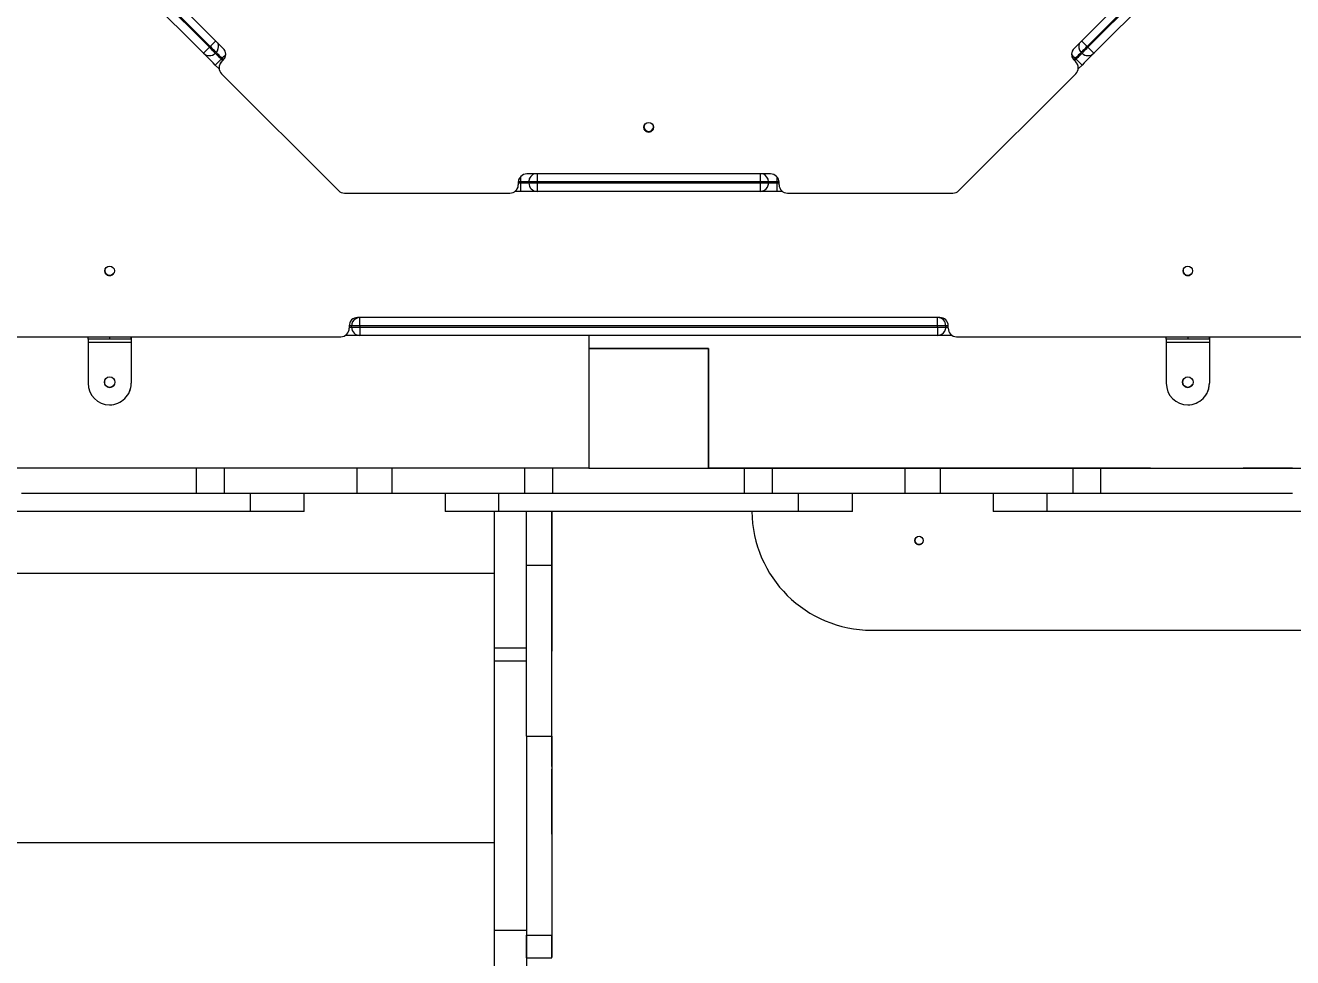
# Model space of a CAD drawing. Header units: millimetres. Extents: x -12977 to 11786, y -11805 to 10558.
# Drawn here: x -1227 to -169, y 106 to 885 of the extents above; entities that cross this region are included whole.
import ezdxf

# ---------------------------------------------------------------- set-up
doc = ezdxf.new("R2010")
doc.units = ezdxf.units.MM
for name, color, linetype in [('DIKOM_ОБЪЕКТ', 7, 'Continuous'), ('DIKOM_РАЗМЕР_ЗОНА', 7, 'Continuous'), ('DIKOM_РАЗМЕР_ОБЪЕКТА', 7, 'Continuous')]:
    doc.layers.add(name, color=color, linetype=linetype)
doc.styles.add('style1', font='arial.ttf', dxfattribs={"width": 0.8})
doc.dimstyles.new('1-50', dxfattribs={"dimtxt": 300, "dimasz": 200, "dimexe": 100, "dimexo": 0, "dimgap": 100, "dimtad": 1, "dimtxsty": 'style1', "dimcen": 200, "dimclrd": 7, "dimclre": 7, "dimclrt": 7, "dimadec": 1, "dimazin": 2, "dimtfac": 1, "dimtmove": 0, "dimatfit": 2, "dimfxl": 0, "dimlwd": 25, "dimlwe": 18, "dimarcsym": 0})

# ---------------------------------------------------------------- blocks, each defined once
blk = doc.blocks.new('*D9')
at = {"layer": 'Defpoints', "color": 0, "transparency": 16777216}
for p in [(-11007.4, 666.1), (8788, 666.1), (8788, -10518.7)]:
    blk.add_point(p, dxfattribs=at)
at = {"layer": 'DIKOM_РАЗМЕР_ОБЪЕКТА', "color": 7, "lineweight": 18, "transparency": 16777216}
for p, q in [((-11007.4, 666.1), (-11007.4, -10618.7)), ((8788, 666.1), (8788, -10618.7))]:
    blk.add_line(p, q, dxfattribs=at)
at = {"layer": 'DIKOM_РАЗМЕР_ОБЪЕКТА', "color": 7, "lineweight": 25, "transparency": 16777216}
blk.add_line((-10807.4, -10518.7), (8588, -10518.7), dxfattribs=at)
at = {"layer": 'DIKOM_РАЗМЕР_ОБЪЕКТА', "color": 7, "transparency": 16777216}
for points in [[(-10807.4, -10485.3), (-10807.4, -10552), (-11007.4, -10518.7)], [(8588, -10485.3), (8588, -10552), (8788, -10518.7)]]:
    blk.add_solid(points, dxfattribs=at)
at = {"layer": 'DIKOM_РАЗМЕР_ОБЪЕКТА', "color": 7, "transparency": 16777216, "insert": (-1823.6, -10265.5), "char_height": 300, "attachment_point": 5, "style": 'style1'}
blk.add_mtext('19750', dxfattribs=at)
blk = doc.blocks.new('*D12')
at = {"layer": 'Defpoints', "color": 0, "transparency": 16777216}
for p in [(-12976.7, 124.1), (10764.9, 125.7), (10764.9, -11704.7)]:
    blk.add_point(p, dxfattribs=at)
at = {"layer": 'DIKOM_РАЗМЕР_ЗОНА', "color": 7, "lineweight": 18, "transparency": 16777216}
for p, q in [((-12976.7, 124.1), (-12976.7, -11804.7)), ((10764.9, 125.7), (10764.9, -11804.7))]:
    blk.add_line(p, q, dxfattribs=at)
at = {"layer": 'DIKOM_РАЗМЕР_ЗОНА', "color": 7, "lineweight": 25, "transparency": 16777216}
blk.add_line((-12776.7, -11704.7), (10564.9, -11704.7), dxfattribs=at)
at = {"layer": 'DIKOM_РАЗМЕР_ЗОНА', "color": 7, "transparency": 16777216}
for points in [[(-12776.7, -11671.3), (-12776.7, -11738), (-12976.7, -11704.7)], [(10564.9, -11671.3), (10564.9, -11738), (10764.9, -11704.7)]]:
    blk.add_solid(points, dxfattribs=at)
at = {"layer": 'DIKOM_РАЗМЕР_ЗОНА', "color": 7, "transparency": 16777216, "insert": (-1904.6, -11451.4), "char_height": 300, "attachment_point": 5, "style": 'style1'}
blk.add_mtext('23750', dxfattribs=at)

msp = doc.modelspace()

# ---------------------------------------------------------------- linework, layer by layer
at = {"layer": 'DIKOM_ОБЪЕКТ', "color": 7, "linetype": 'Continuous', "lineweight": 15}
for p, q in [((-1061.392, 865.346), (-1205.376, 1009.33)), ((-207.207, 1009.33), (-351.191, 865.346)), ((-1204.486, 997.758), (-1072.964, 866.236)), ((-1072.257, 866.943), (-1203.779, 998.465)), ((-208.804, 998.465), (-340.326, 866.943)), ((-339.619, 866.236), (-208.097, 997.758)), ((-1077.914, 861.287), (-1209.436, 992.809)), ((-203.147, 992.809), (-334.669, 861.287)), ((-1072.964, 866.236), (-1072.257, 866.943)), ((-1067.307, 861.994), (-1068.014, 861.287)), ((-1066.123, 863.569), (-1066.123, 863.569)), ((-1062.357, 857.045), (-1063.064, 856.338)), ((-1061.085, 855.774), (-1062.357, 857.045)), ((-350.225, 857.045), (-351.496, 855.774)), ((-349.517, 856.338), (-350.225, 857.045)), ((-344.568, 861.287), (-345.275, 861.994)), ((-340.326, 866.943), (-339.619, 866.236)), ((-1064.797, 848.173), (-1068.013, 851.389)), ((-1063.988, 852.458), (-1063.989, 852.456)), ((-1063.064, 856.338), (-1061.782, 855.056)), ((-1062.806, 854.032), (-1061.392, 855.446)), ((-1062.805, 854.033), (-1062.806, 854.032)), ((-1062.805, 854.033), (-1061.391, 855.448)), ((-1061.392, 855.446), (-1061.391, 855.448)), ((-351.19, 855.448), (-351.191, 855.446)), ((-351.191, 855.446), (-349.777, 854.032)), ((-351.19, 855.448), (-349.776, 854.034)), ((-350.799, 855.056), (-349.517, 856.338)), ((-349.777, 854.032), (-349.776, 854.034)), ((-344.567, 851.389), (-347.786, 848.171)), ((-1062.806, 844.132), (-965.154, 746.481)), ((-447.429, 746.481), (-349.777, 844.132)), ((-348.594, 845.708), (-348.593, 845.709)), ((-815.103, 753.432), (-815.104, 753.43)), ((-815.104, 753.43), (-815.104, 751.43)), ((-815.104, 751.43), (-815.103, 751.432)), ((-815.103, 753.432), (-815.103, 751.432)), ((-815.103, 752.878), (-813.291, 752.879)), ((-813.291, 753.878), (-815.089, 753.879)), ((-813.291, 752.879), (-813.291, 753.878)), ((-604.479, 760.43), (-808.104, 760.43)), ((-806.291, 752.878), (-806.291, 753.878)), ((-805.827, 756.366), (-805.424, 757.252)), ((-805.424, 757.252), (-805.424, 757.252)), ((-613.292, 753.877), (-799.292, 753.877)), ((-799.292, 753.877), (-799.292, 752.877)), ((-799.292, 752.877), (-613.291, 752.877)), ((-613.291, 752.877), (-613.292, 753.877)), ((-606.291, 753.878), (-606.291, 752.878)), ((-606.291, 753.878), (-606.291, 753.878)), ((-606.291, 752.878), (-606.291, 753.878)), ((-606.291, 752.878), (-606.291, 752.878)), ((-599.291, 753.878), (-599.291, 752.879)), ((-597.493, 753.878), (-599.291, 753.878)), ((-599.291, 752.879), (-597.479, 752.879)), ((-597.479, 751.43), (-597.479, 753.43)), ((-960.204, 744.43), (-822.104, 744.43)), ((-813.29, 745.879), (-817.839, 745.879)), ((-815.971, 748.056), (-815.97, 748.058)), ((-613.291, 745.878), (-799.291, 745.878)), ((-607.158, 749.503), (-607.158, 749.503)), ((-594.744, 745.879), (-599.29, 745.879)), ((-590.479, 744.43), (-452.379, 744.43)), ((-953.64, 636.316), (-953.386, 636.874)), ((-953.386, 636.874), (-953.386, 636.874)), ((-463.254, 640.499), (-949.254, 640.499)), ((-1436.254, 624.499), (-963.254, 624.499)), ((-1174.225, 622.551), (-1174.225, 624.499)), ((-1156.226, 624.499), (-1156.226, 622.549)), ((-1138.225, 624.499), (-1138.225, 622.551)), ((-1138.223, 622.555), (-1138.223, 624.499)), ((-957.121, 628.125), (-957.12, 628.127)), ((-956.253, 633.501), (-956.254, 633.499)), ((-956.254, 633.499), (-956.254, 631.499)), ((-956.254, 631.499), (-956.253, 631.501)), ((-954.253, 632.5), (-954.253, 633.5)), ((-465.254, 633.499), (-947.254, 633.499)), ((-947.254, 633.499), (-947.254, 632.499)), ((-947.254, 632.499), (-465.254, 632.499)), ((-465.253, 625.5), (-947.253, 625.5)), ((-756.223, 625.5), (-756.222, 614.555)), ((-465.254, 632.499), (-465.254, 633.499)), ((-459.12, 629.126), (-459.12, 629.126)), ((-458.253, 633.5), (-458.253, 632.5)), ((-458.253, 633.5), (-458.253, 633.5)), ((-458.253, 632.5), (-458.253, 633.5)), ((-458.253, 632.5), (-458.253, 632.5)), ((-456.253, 631.499), (-456.254, 633.499)), ((-449.254, 624.499), (23.746, 624.499)), ((-274.225, 622.551), (-274.225, 624.499)), ((-256.226, 624.499), (-256.226, 622.549)), ((-238.225, 624.499), (-238.225, 622.551)), ((-238.223, 622.555), (-238.223, 624.499)), ((-1138.223, 619.555), (-1174.223, 619.555)), ((-1174.223, 619.555), (-1174.223, 585.555)), ((-1138.225, 622.551), (-1138.223, 622.555)), ((-1138.223, 619.556), (-1138.223, 619.555)), ((-1138.223, 619.556), (-1138.223, 585.556)), ((-1138.223, 619.555), (-1138.223, 585.555)), ((-756.229, 614.545), (-756.222, 614.555)), ((-656.229, 614.545), (-756.229, 614.545)), ((-756.229, 614.545), (-756.229, 514.545)), ((-756.222, 614.555), (-656.223, 614.556)), ((-656.229, 614.545), (-656.223, 614.556)), ((-656.229, 514.545), (-656.229, 614.545)), ((-656.223, 614.556), (-656.223, 514.556)), ((-238.223, 619.555), (-274.223, 619.555)), ((-274.223, 619.555), (-274.223, 585.555)), ((-238.225, 622.551), (-238.223, 622.555)), ((-238.223, 619.556), (-238.223, 619.555)), ((-238.223, 619.556), (-238.223, 585.556)), ((-238.223, 619.555), (-238.223, 585.555)), ((-1138.223, 585.555), (-1138.223, 585.556)), ((-238.223, 585.555), (-238.223, 585.556)), ((-1140.452, 576.879), (-1140.452, 576.879)), ((-240.452, 576.879), (-240.452, 576.879)), ((-756.229, 514.556), (-1456.223, 514.556)), ((-1083.73, 514.541), (-1083.727, 514.548)), ((-1083.73, 493.541), (-1083.73, 514.541)), ((-1060.44, 493.539), (-1060.44, 514.539)), ((-949.645, 493.546), (-949.645, 514.546)), ((-920.311, 493.546), (-920.311, 514.546)), ((-809.523, 493.539), (-809.523, 514.539)), ((-786.227, 514.548), (-786.23, 514.542)), ((-786.23, 493.542), (-786.23, 514.542)), ((-786.227, 493.548), (-786.227, 514.548)), ((-756.229, 514.545), (-656.229, 514.545)), ((-656.229, 514.545), (-656.223, 514.556)), ((-656.223, 514.556), (43.771, 514.555)), ((-626.23, 514.542), (-626.227, 514.548)), ((-626.23, 493.542), (-626.23, 514.542)), ((-602.94, 493.539), (-602.94, 514.539)), ((-492.145, 493.546), (-492.145, 514.546)), ((-462.811, 493.546), (-462.811, 514.546)), ((-352.023, 493.539), (-352.023, 514.539)), ((-328.727, 514.548), (-328.73, 514.541)), ((-328.73, 493.542), (-328.73, 514.541)), ((-328.727, 493.548), (-328.727, 514.548)), ((-1063.73, 493.539), (-1063.73, 493.442)), ((-1056.494, 493.442), (-1056.495, 493.539)), ((-1038.72, 478.56), (-1038.72, 493.442)), ((-993.717, 478.565), (-993.717, 493.445)), ((-964.311, 493.447), (-964.311, 493.544)), ((-905.643, 493.447), (-905.643, 493.544)), ((-876.217, 493.445), (-876.217, 478.565)), ((-831.22, 478.56), (-831.22, 493.442)), ((-813.466, 493.442), (-813.466, 493.54)), ((-806.23, 493.442), (-806.23, 493.539)), ((-806.227, 493.447), (-806.23, 493.442)), ((-806.227, 493.447), (-806.227, 493.539)), ((-806.227, 493.447), (-806.227, 493.539)), ((-786.227, 493.548), (-786.23, 493.542)), ((-606.23, 493.539), (-606.23, 493.442)), ((-598.995, 493.442), (-598.994, 493.539)), ((-581.22, 478.561), (-581.22, 493.442)), ((-536.218, 478.565), (-536.217, 493.445)), ((-506.811, 493.447), (-506.812, 493.545)), ((-448.143, 493.447), (-448.143, 493.544)), ((-418.717, 493.445), (-418.717, 478.565)), ((-373.72, 478.561), (-373.72, 493.442)), ((-355.966, 493.442), (-355.966, 493.539)), ((-348.73, 493.442), (-348.73, 493.539)), ((-348.727, 493.447), (-348.73, 493.442)), ((-348.727, 493.447), (-348.727, 493.539)), ((-348.727, 493.447), (-348.727, 493.539)), ((-328.727, 493.548), (-328.73, 493.542)), ((-1038.72, 478.56), (-1288.72, 478.561)), ((-581.22, 478.561), (-831.22, 478.56)), ((-808.164, 433.515), (-808.164, 478.561)), ((-787.164, 433.515), (-787.164, 478.561)), ((-787.126, 478.56), (-787.126, 361.954)), ((-123.72, 478.56), (-373.72, 478.561)), ((-835.138, 426.678), (-1381.127, 426.677)), ((-808.164, 433.515), (-787.164, 433.515)), ((-787.134, 416.165), (-787.129, 416.165)), ((-787.134, 416.16), (-787.134, 363.395)), ((-787.129, 361.936), (-787.129, 416.165)), ((-520.104, 379.342), (-100.104, 379.342)), ((-835.139, 364.7), (-808.163, 364.701)), ((-835.139, 364.7), (-835.139, 353.868)), ((-787.134, 361.936), (-787.129, 361.936)), ((-835.139, 353.868), (-808.162, 353.867)), ((-808.157, 290.773), (-787.157, 290.773)), ((-787.133, 273.306), (-787.133, 263.152)), ((-787.133, 265.43), (-787.128, 265.43)), ((-787.132, 225.201), (-787.128, 225.201)), ((-835.137, 201.708), (-1381.122, 201.709)), ((-835.134, 128.898), (-808.134, 128.899)), ((-835.134, 128.898), (-835.069, -1149.536)), ((-808.134, 128.899), (-808.069, -1149.536)), ((-808.132, 124.665), (-787.132, 124.664)), ((-808.129, 105.808), (-787.129, 105.808))]:
    msp.add_line(p, q, dxfattribs=at)
at = {"layer": 'DIKOM_ОБЪЕКТ', "color": 7, "linetype": 'Continuous', "lineweight": 15, "flags": 128}
for points in [[(-1067.623, 871.577), (-1067.684, 871.516), (-1068.141, 871.059), (-1068.757, 870.443), (-1069.507, 869.693), (-1070.363, 868.837), (-1071.291, 867.909), (-1072.257, 866.943)], [(-344.96, 871.577), (-344.899, 871.516), (-344.441, 871.059), (-343.826, 870.443), (-343.076, 869.693), (-342.22, 868.837), (-341.292, 867.909), (-340.326, 866.943)], [(-1072.964, 866.236), (-1073.93, 865.27), (-1074.858, 864.342), (-1075.714, 863.486), (-1076.464, 862.736), (-1077.079, 862.121), (-1077.537, 861.663), (-1077.819, 861.382), (-1077.914, 861.287)], [(-1068.013, 851.389), (-1069.732, 853.108), (-1071.399, 854.775), (-1072.963, 856.339), (-1074.376, 857.752), (-1075.597, 858.972), (-1076.587, 859.961), (-1077.316, 860.69), (-1077.748, 861.122)], [(-1072.964, 866.236), (-1071.999, 865.27), (-1071.07, 864.342), (-1070.214, 863.486), (-1069.464, 862.736), (-1068.848, 862.121), (-1068.391, 861.663), (-1068.109, 861.382), (-1068.014, 861.287)], [(-1067.307, 861.994), (-1067.402, 862.089), (-1067.684, 862.37), (-1068.141, 862.828), (-1068.757, 863.443), (-1069.507, 864.193), (-1070.363, 865.049), (-1071.291, 865.977), (-1072.257, 866.943)], [(-1068.014, 861.287), (-1067.919, 861.192), (-1067.637, 860.91), (-1067.18, 860.453), (-1066.564, 859.838), (-1065.814, 859.088), (-1064.958, 858.232), (-1064.03, 857.304), (-1063.064, 856.338)], [(-1066.123, 863.569), (-1066.436, 863.055), (-1067.307, 861.994)], [(-1062.357, 857.045), (-1063.322, 858.011), (-1064.251, 858.939), (-1065.107, 859.795), (-1065.857, 860.545), (-1066.472, 861.16), (-1066.93, 861.618), (-1067.212, 861.899), (-1067.307, 861.994)], [(-1059.35, 860.052), (-1059.607, 859.795), (-1060.463, 858.939), (-1061.391, 858.011), (-1062.357, 857.045)], [(-1061.391, 855.448), (-1060.52, 856.508), (-1060.208, 857.023)], [(-353.232, 860.053), (-352.975, 859.795), (-352.119, 858.939), (-351.19, 858.011), (-350.225, 857.045)], [(-345.275, 861.994), (-345.37, 861.899), (-345.652, 861.618), (-346.109, 861.16), (-346.725, 860.545), (-347.475, 859.795), (-348.331, 858.939), (-349.259, 858.011), (-350.225, 857.045)], [(-349.517, 856.338), (-348.552, 857.304), (-347.623, 858.232), (-346.768, 859.088), (-346.018, 859.838), (-345.402, 860.453), (-344.945, 860.911), (-344.663, 861.192), (-344.568, 861.287)], [(-340.326, 866.943), (-341.292, 865.977), (-342.22, 865.049), (-343.076, 864.193), (-343.826, 863.443), (-344.441, 862.828), (-344.899, 862.37), (-345.18, 862.089), (-345.275, 861.994)], [(-344.568, 861.287), (-344.473, 861.382), (-344.192, 861.663), (-343.734, 862.121), (-343.119, 862.736), (-342.369, 863.486), (-341.513, 864.342), (-340.584, 865.27), (-339.619, 866.236)], [(-334.669, 861.287), (-334.819, 861.137), (-335.266, 860.691), (-335.994, 859.961), (-336.984, 858.972), (-338.204, 857.752), (-339.618, 856.339), (-341.181, 854.775), (-342.848, 853.108), (-344.567, 851.389)], [(-339.619, 866.236), (-338.653, 865.27), (-337.725, 864.342), (-336.869, 863.486), (-336.119, 862.736), (-335.503, 862.121), (-335.046, 861.663), (-334.764, 861.382), (-334.669, 861.287)], [(-1063.064, 856.338), (-1064.03, 855.372), (-1064.958, 854.444), (-1065.813, 853.588), (-1066.564, 852.838), (-1067.179, 852.223), (-1067.637, 851.766), (-1067.918, 851.484), (-1068.013, 851.389)], [(-1063.988, 852.458), (-1063.676, 852.973), (-1062.805, 854.033)], [(-349.517, 856.338), (-348.552, 855.372), (-347.623, 854.444), (-346.767, 853.588), (-346.018, 852.838), (-345.402, 852.223), (-344.944, 851.766), (-344.663, 851.484), (-344.567, 851.389)], [(-813.291, 758.131), (-813.29, 757.768), (-813.29, 756.557), (-813.291, 755.244), (-813.291, 753.878)], [(-806.291, 753.878), (-806.425, 753.878), (-806.824, 753.878), (-807.471, 753.878), (-808.341, 753.878), (-809.402, 753.878), (-810.612, 753.878), (-811.925, 753.879), (-813.291, 753.878)], [(-813.291, 752.879), (-811.925, 752.879), (-810.612, 752.879), (-809.402, 752.879), (-808.341, 752.878), (-807.471, 752.878), (-806.824, 752.878), (-806.426, 752.878), (-806.291, 752.878)], [(-813.291, 752.879), (-813.291, 751.513), (-813.291, 750.2), (-813.291, 748.99), (-813.291, 747.929), (-813.291, 747.059), (-813.291, 746.412), (-813.29, 746.014), (-813.29, 745.879)], [(-799.292, 753.877), (-800.657, 753.877), (-801.97, 753.877), (-803.181, 753.877), (-804.241, 753.877), (-805.111, 753.877), (-805.758, 753.877), (-806.157, 753.878), (-806.291, 753.878)], [(-806.291, 752.878), (-806.157, 752.878), (-805.759, 752.877), (-805.112, 752.877), (-804.241, 752.877), (-803.18, 752.877), (-801.97, 752.877), (-800.657, 752.877), (-799.292, 752.877)], [(-799.291, 760.43), (-799.291, 760.345), (-799.292, 759.698), (-799.291, 758.827), (-799.292, 757.766), (-799.292, 756.556), (-799.292, 755.243), (-799.292, 753.877)], [(-799.292, 752.877), (-799.292, 751.511), (-799.291, 750.198), (-799.291, 748.988), (-799.291, 747.927), (-799.291, 747.057), (-799.291, 746.41), (-799.291, 746.012), (-799.291, 745.878)], [(-613.291, 760.43), (-613.291, 760.344), (-613.291, 759.698), (-613.291, 758.827), (-613.292, 757.766), (-613.292, 756.556), (-613.292, 755.243), (-613.292, 753.877)], [(-606.291, 753.878), (-606.426, 753.878), (-606.824, 753.877), (-607.471, 753.877), (-608.342, 753.877), (-609.403, 753.877), (-610.613, 753.877), (-611.926, 753.877), (-613.292, 753.877)], [(-613.291, 752.877), (-611.926, 752.877), (-610.613, 752.877), (-609.402, 752.877), (-608.342, 752.877), (-607.471, 752.877), (-606.824, 752.877), (-606.426, 752.878), (-606.291, 752.878)], [(-613.291, 752.877), (-613.291, 751.511), (-613.291, 750.198), (-613.291, 748.988), (-613.291, 747.927), (-613.291, 747.057), (-613.291, 746.41), (-613.291, 746.012), (-613.291, 745.878)], [(-599.291, 753.878), (-600.656, 753.879), (-601.97, 753.879), (-603.18, 753.879), (-604.241, 753.878), (-605.111, 753.878), (-605.758, 753.878), (-606.156, 753.878), (-606.291, 753.878)], [(-606.291, 752.878), (-606.157, 752.878), (-605.758, 752.878), (-605.111, 752.878), (-604.24, 752.878), (-603.18, 752.878), (-601.97, 752.878), (-600.656, 752.879), (-599.291, 752.879)], [(-599.29, 758.129), (-599.29, 757.768), (-599.29, 756.557), (-599.291, 755.244), (-599.291, 753.878)], [(-599.291, 752.879), (-599.291, 751.513), (-599.291, 750.2), (-599.291, 748.99), (-599.291, 747.929), (-599.291, 747.059), (-599.291, 746.412), (-599.29, 746.014), (-599.29, 745.879)], [(-799.291, 745.878), (-799.503, 745.878), (-800.135, 745.878), (-801.166, 745.879), (-802.566, 745.879), (-804.291, 745.879), (-806.291, 745.879), (-808.502, 745.879), (-810.859, 745.879), (-813.29, 745.879)], [(-599.29, 745.879), (-601.721, 745.879), (-604.079, 745.879), (-606.29, 745.879), (-608.29, 745.879), (-610.015, 745.879), (-611.415, 745.879), (-612.447, 745.878), (-613.071, 745.878)], [(-947.254, 633.499), (-947.254, 634.865), (-947.254, 636.178), (-947.253, 637.388), (-947.254, 638.449), (-947.253, 639.32), (-947.254, 639.967), (-947.253, 640.365), (-947.253, 640.5)], [(-465.254, 633.499), (-465.254, 634.865), (-465.254, 636.178), (-465.254, 637.388), (-465.253, 638.449), (-465.253, 639.32), (-465.254, 639.967), (-465.253, 640.365), (-465.253, 640.5)], [(-1138.223, 624.499), (-1138.223, 623.798), (-1138.223, 622.889), (-1138.223, 621.851), (-1138.223, 620.726), (-1138.223, 619.556)], [(-947.253, 625.5), (-947.466, 625.5), (-948.097, 625.501), (-949.128, 625.501), (-950.528, 625.501), (-952.254, 625.501), (-954.252, 625.501), (-956.464, 625.502), (-958.821, 625.502), (-959.644, 625.502)], [(-954.253, 633.5), (-954.388, 633.5), (-954.786, 633.5), (-955.433, 633.5), (-956.253, 633.501)], [(-956.253, 632.501), (-955.433, 632.501), (-954.786, 632.5), (-954.387, 632.5), (-954.253, 632.5)], [(-947.254, 633.499), (-948.619, 633.499), (-949.933, 633.499), (-951.142, 633.499), (-952.203, 633.499), (-953.074, 633.5), (-953.721, 633.5), (-954.119, 633.5), (-954.253, 633.5)], [(-954.253, 632.5), (-954.119, 632.5), (-953.72, 632.5), (-953.074, 632.5), (-952.203, 632.499), (-951.143, 632.499), (-949.932, 632.499), (-948.619, 632.499), (-947.254, 632.499)], [(-947.254, 632.499), (-947.254, 631.134), (-947.254, 629.821), (-947.254, 628.61), (-947.254, 627.55), (-947.254, 626.679), (-947.253, 626.032), (-947.253, 625.634), (-947.253, 625.5)], [(-458.253, 633.5), (-458.388, 633.5), (-458.786, 633.5), (-459.433, 633.5), (-460.304, 633.5), (-461.365, 633.499), (-462.575, 633.499), (-463.888, 633.499), (-465.254, 633.499)], [(-465.254, 632.499), (-463.888, 632.499), (-462.575, 632.499), (-461.365, 632.499), (-460.304, 632.499), (-459.433, 632.5), (-458.786, 632.5), (-458.388, 632.5), (-458.253, 632.5)], [(-465.254, 632.499), (-465.254, 631.134), (-465.254, 629.821), (-465.254, 628.61), (-465.253, 627.55), (-465.254, 626.679), (-465.253, 626.032), (-465.253, 625.634), (-465.253, 625.5)], [(-452.863, 625.502), (-453.683, 625.502), (-456.041, 625.502), (-458.252, 625.501), (-460.252, 625.501), (-461.977, 625.501), (-463.377, 625.501), (-464.408, 625.501), (-465.033, 625.501)], [(-456.258, 633.501), (-457.073, 633.5), (-457.72, 633.5), (-458.119, 633.5), (-458.253, 633.5)], [(-458.253, 632.5), (-458.119, 632.5), (-457.72, 632.5), (-457.073, 632.501), (-456.253, 632.501)], [(-238.223, 624.499), (-238.223, 623.798), (-238.223, 622.889), (-238.223, 621.852), (-238.223, 620.726), (-238.223, 619.556)], [(-1156.226, 622.549), (-1158.788, 622.549), (-1161.297, 622.549), (-1163.704, 622.549), (-1165.958, 622.549), (-1168.013, 622.55), (-1169.829, 622.55), (-1171.368, 622.55), (-1172.599, 622.55), (-1173.496, 622.551), (-1174.042, 622.551), (-1174.225, 622.551)], [(-1174.223, 622.551), (-1174.223, 622.497), (-1174.223, 622.327), (-1174.223, 622.049), (-1174.223, 621.676), (-1174.223, 621.222), (-1174.223, 620.703), (-1174.223, 620.14), (-1174.223, 619.555)], [(-1138.225, 622.551), (-1138.408, 622.551), (-1138.954, 622.551), (-1139.852, 622.55), (-1141.083, 622.55), (-1142.622, 622.55), (-1144.438, 622.55), (-1146.494, 622.549), (-1148.749, 622.549), (-1151.155, 622.549), (-1153.664, 622.549), (-1156.226, 622.549)], [(-1138.223, 622.555), (-1138.223, 622.497), (-1138.223, 622.327), (-1138.223, 622.049), (-1138.223, 621.676), (-1138.223, 621.222), (-1138.223, 620.703), (-1138.223, 620.14), (-1138.223, 619.555)], [(-256.226, 622.549), (-258.788, 622.549), (-261.298, 622.549), (-263.704, 622.549), (-265.958, 622.55), (-268.014, 622.55), (-269.829, 622.55), (-271.368, 622.55), (-272.599, 622.55), (-273.496, 622.551), (-274.042, 622.551), (-274.225, 622.551)], [(-274.223, 622.551), (-274.223, 622.497), (-274.223, 622.327), (-274.223, 622.05), (-274.223, 621.677), (-274.223, 621.222), (-274.223, 620.703), (-274.223, 620.14), (-274.223, 619.555)], [(-238.225, 622.551), (-238.409, 622.551), (-238.954, 622.551), (-239.852, 622.55), (-241.083, 622.55), (-242.622, 622.55), (-244.438, 622.55), (-246.494, 622.549), (-248.749, 622.549), (-251.155, 622.549), (-253.665, 622.549), (-256.226, 622.549)], [(-238.223, 622.555), (-238.223, 622.497), (-238.223, 622.327), (-238.223, 622.049), (-238.223, 621.676), (-238.223, 621.222), (-238.223, 620.703), (-238.223, 620.14), (-238.223, 619.555)], [(-1202.453, 514.556), (-1206.77, 514.555), (-1211.177, 514.555), (-1215.374, 514.555), (-1219.339, 514.554), (-1223.056, 514.554), (-1226.508, 514.553), (-1229.68, 514.553), (-1232.557, 514.552), (-1235.126, 514.552), (-1237.377, 514.551), (-1239.299, 514.551), (-1240.883, 514.55), (-1242.123, 514.55), (-1243.012, 514.549), (-1243.548, 514.548), (-1243.727, 514.548)], [(-1083.727, 514.548), (-1083.905, 514.548), (-1084.44, 514.549), (-1085.329, 514.55), (-1086.568, 514.55), (-1088.152, 514.551), (-1090.073, 514.551), (-1092.323, 514.552), (-1094.892, 514.552), (-1097.769, 514.553), (-1100.94, 514.553), (-1104.392, 514.554), (-1108.108, 514.554), (-1112.073, 514.555), (-1116.269, 514.555), (-1120.676, 514.555), (-1124.993, 514.556)], [(-1060.44, 514.539), (-1063.096, 514.539), (-1065.763, 514.54), (-1068.394, 514.539), (-1070.942, 514.54), (-1073.362, 514.54), (-1075.61, 514.54), (-1077.647, 514.54), (-1079.436, 514.54), (-1080.945, 514.54), (-1082.147, 514.541), (-1083.021, 514.541), (-1083.552, 514.541), (-1083.73, 514.541)], [(-949.645, 514.546), (-955.589, 514.545), (-961.797, 514.545), (-968.256, 514.544), (-974.954, 514.544), (-981.878, 514.543), (-989.014, 514.542), (-996.35, 514.542), (-1003.871, 514.542), (-1011.562, 514.541), (-1019.408, 514.541), (-1027.396, 514.54), (-1035.508, 514.54), (-1043.73, 514.54), (-1052.046, 514.54), (-1060.44, 514.539)], [(-920.311, 514.546), (-922.309, 514.546), (-924.544, 514.546), (-926.976, 514.546), (-929.558, 514.547), (-932.242, 514.547), (-934.978, 514.547), (-937.713, 514.547), (-940.397, 514.546), (-942.98, 514.546), (-945.412, 514.546), (-947.647, 514.546), (-949.645, 514.546)], [(-809.523, 514.539), (-817.917, 514.54), (-826.232, 514.54), (-834.454, 514.54), (-842.566, 514.54), (-850.553, 514.541), (-858.4, 514.541), (-866.09, 514.541), (-873.611, 514.542), (-880.946, 514.542), (-888.082, 514.543), (-895.005, 514.543), (-901.702, 514.544), (-908.161, 514.545), (-914.368, 514.545), (-920.311, 514.546)], [(-786.23, 514.542), (-786.409, 514.541), (-786.94, 514.541), (-787.815, 514.541), (-789.017, 514.54), (-790.527, 514.54), (-792.316, 514.54), (-794.352, 514.54), (-796.601, 514.54), (-799.021, 514.54), (-801.569, 514.539), (-804.2, 514.54), (-806.867, 514.539), (-809.523, 514.539)], [(-756.229, 514.555), (-757.874, 514.555), (-761.839, 514.554), (-765.556, 514.554), (-769.008, 514.553), (-772.18, 514.553), (-775.056, 514.552), (-777.626, 514.552), (-779.877, 514.551), (-781.799, 514.551), (-783.383, 514.55), (-784.623, 514.55), (-785.513, 514.549), (-786.048, 514.549), (-786.227, 514.548)], [(-626.227, 514.548), (-626.405, 514.549), (-626.94, 514.549), (-627.829, 514.55), (-629.068, 514.55), (-630.652, 514.551), (-632.573, 514.551), (-634.823, 514.552), (-637.392, 514.552), (-640.269, 514.553), (-643.44, 514.553), (-646.891, 514.554), (-650.608, 514.554), (-654.573, 514.555), (-656.223, 514.555)], [(-602.94, 514.539), (-605.596, 514.539), (-608.263, 514.539), (-610.895, 514.539), (-613.443, 514.54), (-615.862, 514.54), (-618.111, 514.54), (-620.147, 514.54), (-621.935, 514.54), (-623.445, 514.54), (-624.647, 514.541), (-625.522, 514.541), (-626.053, 514.541), (-626.23, 514.542)], [(-492.145, 514.546), (-498.089, 514.545), (-504.297, 514.545), (-510.756, 514.544), (-517.454, 514.543), (-524.378, 514.543), (-531.514, 514.542), (-538.85, 514.542), (-546.371, 514.542), (-554.062, 514.541), (-561.908, 514.541), (-569.896, 514.541), (-578.008, 514.54), (-586.231, 514.54), (-594.546, 514.54), (-602.94, 514.539)], [(-462.811, 514.546), (-464.808, 514.546), (-467.044, 514.546), (-469.476, 514.546), (-472.058, 514.546), (-474.742, 514.547), (-477.477, 514.547), (-480.213, 514.547), (-482.898, 514.547), (-485.479, 514.546), (-487.912, 514.546), (-490.148, 514.546), (-492.145, 514.546)], [(-352.023, 514.539), (-360.417, 514.54), (-368.733, 514.54), (-376.954, 514.54), (-385.067, 514.54), (-393.053, 514.541), (-400.9, 514.541), (-408.59, 514.542), (-416.11, 514.542), (-423.446, 514.542), (-430.582, 514.543), (-437.505, 514.543), (-444.203, 514.544), (-450.661, 514.545), (-456.867, 514.545), (-462.811, 514.546)], [(-328.73, 514.541), (-328.909, 514.541), (-329.44, 514.541), (-330.315, 514.541), (-331.517, 514.541), (-333.027, 514.54), (-334.816, 514.54), (-336.853, 514.54), (-339.101, 514.54), (-341.52, 514.539), (-344.069, 514.539), (-346.7, 514.539), (-349.367, 514.539), (-352.023, 514.539)], [(-287.453, 514.556), (-291.77, 514.555), (-296.177, 514.555), (-300.374, 514.555), (-304.339, 514.554), (-308.056, 514.554), (-311.508, 514.553), (-314.679, 514.553), (-317.557, 514.552), (-320.126, 514.552), (-322.377, 514.551), (-324.299, 514.551), (-325.883, 514.55), (-327.123, 514.55), (-328.012, 514.549), (-328.548, 514.548), (-328.727, 514.548)], [(-168.727, 514.548), (-168.905, 514.548), (-169.44, 514.549), (-170.329, 514.55), (-171.568, 514.55), (-173.152, 514.551), (-175.073, 514.551), (-177.323, 514.552), (-179.892, 514.552), (-182.769, 514.553), (-185.94, 514.553), (-189.392, 514.554), (-193.108, 514.554), (-197.073, 514.555), (-201.269, 514.555), (-205.676, 514.555), (-209.993, 514.555)], [(-1083.73, 493.548), (-1083.905, 493.548), (-1084.44, 493.549), (-1085.329, 493.55), (-1086.568, 493.55), (-1088.152, 493.551), (-1090.073, 493.551), (-1092.323, 493.552), (-1094.892, 493.552), (-1097.769, 493.553), (-1100.94, 493.554), (-1104.392, 493.554), (-1108.108, 493.554), (-1112.073, 493.555), (-1116.269, 493.555), (-1120.676, 493.555), (-1125.276, 493.556), (-1130.048, 493.556), (-1134.97, 493.556), (-1140.02, 493.556), (-1145.177, 493.556), (-1150.416, 493.556), (-1155.715, 493.557), (-1161.049, 493.557), (-1166.395, 493.557), (-1171.73, 493.557), (-1177.029, 493.557), (-1182.268, 493.556), (-1187.424, 493.556), (-1192.475, 493.556), (-1197.397, 493.556), (-1202.169, 493.556), (-1206.77, 493.555), (-1211.177, 493.555), (-1215.373, 493.555), (-1219.339, 493.554), (-1223.056, 493.554), (-1226.508, 493.553), (-1229.679, 493.553)], [(-1060.44, 493.539), (-1063.096, 493.539), (-1065.764, 493.54), (-1068.394, 493.539), (-1070.942, 493.54), (-1073.362, 493.54), (-1075.61, 493.54), (-1077.647, 493.54), (-1079.436, 493.54), (-1080.945, 493.54), (-1082.147, 493.541), (-1083.021, 493.541), (-1083.553, 493.541), (-1083.73, 493.541)], [(-1056.494, 493.442), (-1057.819, 493.442), (-1059.14, 493.442), (-1060.39, 493.442), (-1061.511, 493.442), (-1062.445, 493.442), (-1063.147, 493.442), (-1063.583, 493.442), (-1063.73, 493.442)], [(-949.645, 493.546), (-955.589, 493.545), (-961.797, 493.545), (-968.256, 493.544), (-974.954, 493.543), (-981.878, 493.543), (-989.014, 493.542), (-996.35, 493.542), (-1003.871, 493.542), (-1011.562, 493.541), (-1019.409, 493.541), (-1027.396, 493.54), (-1035.508, 493.54), (-1043.73, 493.54), (-1052.046, 493.54), (-1060.44, 493.539)], [(-964.311, 493.447), (-970.082, 493.447), (-976.127, 493.446), (-982.434, 493.446), (-988.987, 493.445), (-995.772, 493.444), (-1002.775, 493.444), (-1009.978, 493.443), (-1017.367, 493.443), (-1024.924, 493.443), (-1032.633, 493.442), (-1040.476, 493.442), (-1048.436, 493.442), (-1056.494, 493.442)], [(-905.643, 493.447), (-908.41, 493.448), (-911.426, 493.448), (-914.663, 493.448), (-918.09, 493.449), (-921.676, 493.449), (-925.385, 493.449), (-929.186, 493.449), (-933.04, 493.449), (-936.913, 493.449), (-940.767, 493.449), (-944.567, 493.449), (-948.278, 493.448), (-951.863, 493.448), (-955.291, 493.448), (-958.528, 493.448), (-961.544, 493.448), (-964.311, 493.447)], [(-920.311, 493.546), (-922.309, 493.546), (-924.544, 493.546), (-926.976, 493.546), (-929.558, 493.547), (-932.242, 493.547), (-934.978, 493.547), (-937.713, 493.547), (-940.397, 493.546), (-942.98, 493.547), (-945.411, 493.546), (-947.647, 493.546), (-949.645, 493.546)], [(-809.523, 493.539), (-817.917, 493.54), (-826.232, 493.54), (-834.454, 493.54), (-842.566, 493.54), (-850.553, 493.541), (-858.4, 493.541), (-866.09, 493.541), (-873.611, 493.542), (-880.946, 493.542), (-888.082, 493.543), (-895.005, 493.544), (-901.702, 493.544), (-908.161, 493.545), (-914.367, 493.545), (-920.311, 493.546)], [(-813.466, 493.442), (-821.525, 493.442), (-829.484, 493.442), (-837.327, 493.442), (-845.035, 493.443), (-852.592, 493.443), (-859.98, 493.443), (-867.183, 493.444), (-874.185, 493.445), (-880.97, 493.445), (-887.523, 493.446), (-893.828, 493.446), (-899.873, 493.447), (-905.643, 493.447)], [(-806.23, 493.442), (-806.378, 493.442), (-806.813, 493.442), (-807.515, 493.442), (-808.45, 493.442), (-809.57, 493.442), (-810.821, 493.442), (-812.141, 493.442), (-813.466, 493.442)], [(-786.23, 493.542), (-786.409, 493.541), (-786.94, 493.541), (-787.815, 493.541), (-789.017, 493.54), (-790.527, 493.54), (-792.316, 493.54), (-794.352, 493.54), (-796.601, 493.54), (-799.021, 493.54), (-801.569, 493.539), (-804.2, 493.539), (-806.867, 493.539), (-809.523, 493.539)], [(-626.231, 493.548), (-626.405, 493.549), (-626.94, 493.549), (-627.829, 493.55), (-629.068, 493.55), (-630.652, 493.551), (-632.573, 493.551), (-634.823, 493.552), (-637.392, 493.552), (-640.269, 493.553), (-643.44, 493.553), (-646.891, 493.554), (-650.608, 493.554), (-654.573, 493.555), (-658.768, 493.555), (-663.176, 493.555), (-667.776, 493.555), (-672.548, 493.556), (-677.47, 493.556), (-682.52, 493.556), (-687.677, 493.556), (-692.916, 493.557), (-698.214, 493.557), (-703.549, 493.557), (-708.895, 493.557), (-714.23, 493.557), (-719.528, 493.556), (-724.768, 493.556), (-729.924, 493.556), (-734.975, 493.556), (-739.897, 493.556), (-744.669, 493.556), (-749.269, 493.555), (-753.678, 493.555), (-757.874, 493.555), (-761.839, 493.554), (-765.556, 493.554), (-769.008, 493.553), (-772.18, 493.553), (-775.056, 493.552), (-777.626, 493.552), (-779.877, 493.551), (-781.799, 493.551), (-783.383, 493.55), (-784.623, 493.55), (-785.513, 493.549), (-786.048, 493.549), (-786.227, 493.548)], [(-602.94, 493.539), (-605.596, 493.539), (-608.263, 493.539), (-610.895, 493.539), (-613.443, 493.54), (-615.862, 493.54), (-618.11, 493.54), (-620.147, 493.54), (-621.936, 493.54), (-623.445, 493.54), (-624.647, 493.541), (-625.522, 493.541), (-626.052, 493.541), (-626.23, 493.542)], [(-598.995, 493.442), (-600.319, 493.442), (-601.64, 493.442), (-602.891, 493.442), (-604.011, 493.442), (-604.945, 493.442), (-605.647, 493.442), (-606.082, 493.442), (-606.23, 493.442)], [(-492.145, 493.546), (-498.089, 493.545), (-504.297, 493.545), (-510.756, 493.544), (-517.454, 493.543), (-524.378, 493.543), (-531.515, 493.542), (-538.85, 493.542), (-546.371, 493.542), (-554.062, 493.541), (-561.908, 493.541), (-569.896, 493.54), (-578.008, 493.54), (-586.231, 493.54), (-594.546, 493.54), (-602.94, 493.539)], [(-506.811, 493.447), (-512.582, 493.447), (-518.628, 493.446), (-524.934, 493.446), (-531.487, 493.445), (-538.272, 493.445), (-545.275, 493.444), (-552.479, 493.444), (-559.867, 493.443), (-567.424, 493.443), (-575.133, 493.443), (-582.976, 493.442), (-590.936, 493.442), (-598.995, 493.442)], [(-448.143, 493.447), (-450.91, 493.448), (-453.926, 493.448), (-457.163, 493.448), (-460.59, 493.448), (-464.175, 493.448), (-467.886, 493.449), (-471.686, 493.449), (-475.54, 493.449), (-479.413, 493.449), (-483.267, 493.449), (-487.067, 493.449), (-490.778, 493.449), (-494.363, 493.448), (-497.791, 493.448), (-501.028, 493.448), (-504.044, 493.448), (-506.811, 493.447)], [(-462.811, 493.546), (-464.808, 493.546), (-467.044, 493.546), (-469.476, 493.546), (-472.058, 493.546), (-474.742, 493.547), (-477.478, 493.547), (-480.213, 493.547), (-482.897, 493.546), (-485.48, 493.546), (-487.912, 493.546), (-490.147, 493.546), (-492.145, 493.546)], [(-352.023, 493.539), (-360.417, 493.539), (-368.732, 493.54), (-376.954, 493.54), (-385.067, 493.54), (-393.053, 493.541), (-400.9, 493.541), (-408.59, 493.542), (-416.11, 493.542), (-423.446, 493.542), (-430.582, 493.543), (-437.505, 493.543), (-444.202, 493.544), (-450.66, 493.545), (-456.867, 493.545), (-462.811, 493.546)], [(-355.966, 493.442), (-364.025, 493.442), (-371.984, 493.442), (-379.827, 493.442), (-387.535, 493.443), (-395.092, 493.443), (-402.48, 493.444), (-409.683, 493.444), (-416.685, 493.445), (-423.47, 493.445), (-430.023, 493.446), (-436.328, 493.446), (-442.373, 493.447), (-448.143, 493.447)], [(-348.73, 493.442), (-348.878, 493.442), (-349.313, 493.442), (-350.016, 493.442), (-350.95, 493.442), (-352.07, 493.442), (-353.321, 493.442), (-354.642, 493.442), (-355.966, 493.442)], [(-328.73, 493.542), (-328.909, 493.541), (-329.44, 493.541), (-330.315, 493.541), (-331.518, 493.541), (-333.027, 493.54), (-334.816, 493.54), (-336.853, 493.54), (-339.101, 493.54), (-341.52, 493.539), (-344.069, 493.539), (-346.7, 493.539), (-349.367, 493.539), (-352.023, 493.539)], [(-168.73, 493.548), (-168.905, 493.548), (-169.44, 493.549), (-170.329, 493.55), (-171.568, 493.55), (-173.152, 493.551), (-175.073, 493.551), (-177.323, 493.552), (-179.892, 493.552), (-182.769, 493.553), (-185.94, 493.553), (-189.392, 493.554), (-193.108, 493.554), (-197.073, 493.555), (-201.269, 493.555), (-205.676, 493.555), (-210.276, 493.556), (-215.048, 493.556), (-219.97, 493.556), (-225.02, 493.556), (-230.177, 493.556), (-235.416, 493.556), (-240.715, 493.557), (-246.049, 493.557), (-251.395, 493.557), (-256.73, 493.556), (-262.029, 493.557), (-267.268, 493.556), (-272.424, 493.556), (-277.475, 493.556), (-282.397, 493.556), (-287.169, 493.555), (-291.77, 493.555), (-296.177, 493.555), (-300.373, 493.555), (-304.339, 493.554), (-308.056, 493.554), (-311.508, 493.553), (-314.68, 493.553), (-317.557, 493.552), (-320.126, 493.552), (-322.377, 493.551), (-324.299, 493.551), (-325.883, 493.55), (-327.123, 493.55), (-328.012, 493.549), (-328.548, 493.548), (-328.727, 493.548)], [(-993.717, 478.565), (-993.763, 478.565), (-994.125, 478.565), (-994.846, 478.564), (-995.921, 478.564), (-997.34, 478.564), (-999.092, 478.563), (-1001.163, 478.563), (-1003.537, 478.563), (-1006.193, 478.562), (-1009.112, 478.562), (-1012.269, 478.562), (-1015.639, 478.561), (-1019.195, 478.561), (-1022.908, 478.561), (-1026.748, 478.561), (-1030.685, 478.561), (-1034.686, 478.56), (-1038.72, 478.56)], [(-831.22, 478.56), (-835.254, 478.561), (-839.255, 478.561), (-843.192, 478.561), (-847.032, 478.561), (-850.744, 478.561), (-854.3, 478.561), (-857.67, 478.561), (-860.827, 478.562), (-863.745, 478.562), (-866.401, 478.562), (-868.775, 478.563), (-870.845, 478.563), (-872.597, 478.564), (-874.016, 478.564), (-875.09, 478.564), (-875.81, 478.565), (-876.172, 478.565), (-876.217, 478.565)], [(-835.136, 478.56), (-835.136, 475.847), (-835.136, 470.77), (-835.137, 465.437), (-835.137, 459.862), (-835.137, 454.058), (-835.137, 448.038), (-835.138, 441.818), (-835.138, 435.411), (-835.138, 428.835), (-835.138, 422.104), (-835.138, 415.235), (-835.139, 408.244), (-835.139, 401.148), (-835.139, 393.964), (-835.139, 386.71), (-835.139, 379.403), (-835.139, 372.061), (-835.139, 364.7)], [(-536.218, 478.565), (-536.263, 478.565), (-536.625, 478.565), (-537.346, 478.564), (-538.421, 478.564), (-539.839, 478.563), (-541.592, 478.563), (-543.663, 478.563), (-546.037, 478.562), (-548.693, 478.562), (-551.612, 478.562), (-554.769, 478.561), (-558.139, 478.561), (-561.695, 478.561), (-565.408, 478.561), (-569.248, 478.561), (-573.185, 478.561), (-577.186, 478.561), (-581.22, 478.561)], [(-373.72, 478.561), (-377.754, 478.56), (-381.755, 478.561), (-385.692, 478.561), (-389.532, 478.561), (-393.245, 478.561), (-396.8, 478.561), (-400.17, 478.561), (-403.326, 478.562), (-406.245, 478.562), (-408.901, 478.562), (-411.274, 478.563), (-413.345, 478.563), (-415.097, 478.564), (-416.516, 478.564), (-417.589, 478.564), (-418.31, 478.565), (-418.672, 478.565), (-418.717, 478.565)], [(-787.129, 460.713), (-787.129, 460.891), (-787.129, 461.408), (-787.129, 462.219), (-787.129, 463.252), (-787.129, 464.414), (-787.129, 465.603), (-787.129, 466.713), (-787.129, 467.645), (-787.129, 468.317), (-787.129, 468.669), (-787.129, 468.669), (-787.129, 468.318), (-787.128, 467.646), (-787.129, 466.714), (-787.129, 465.604), (-787.128, 464.415), (-787.128, 463.252), (-787.129, 462.22), (-787.128, 461.409), (-787.129, 460.891), (-787.129, 460.713)], [(-787.134, 416.16), (-787.134, 419.892), (-787.134, 423.592), (-787.134, 427.223), (-787.134, 430.754), (-787.134, 434.154), (-787.134, 437.39), (-787.134, 440.434), (-787.133, 443.258), (-787.133, 445.837), (-787.133, 448.148), (-787.133, 450.168), (-787.133, 451.881), (-787.133, 453.27), (-787.132, 454.323), (-787.132, 455.03), (-787.132, 455.386), (-787.131, 455.386), (-787.132, 455.031), (-787.131, 454.324), (-787.131, 453.271), (-787.131, 451.883), (-787.131, 450.171), (-787.13, 448.15), (-787.13, 445.841), (-787.13, 443.262), (-787.13, 440.438), (-787.13, 437.394), (-787.13, 434.158), (-787.129, 430.759), (-787.129, 427.228), (-787.129, 423.596), (-787.129, 419.898), (-787.129, 416.165)], [(-808.157, 290.773), (-808.158, 293.169), (-808.158, 295.895), (-808.159, 298.942), (-808.159, 302.305), (-808.159, 305.975), (-808.159, 309.944), (-808.16, 314.203), (-808.161, 318.741), (-808.161, 323.548), (-808.161, 328.612), (-808.161, 333.923), (-808.162, 339.467), (-808.162, 345.231), (-808.162, 351.202), (-808.162, 357.366), (-808.162, 363.708), (-808.163, 370.214), (-808.163, 376.868), (-808.163, 383.655), (-808.163, 390.559), (-808.163, 397.564), (-808.164, 404.652), (-808.163, 411.809), (-808.163, 419.016), (-808.163, 426.257), (-808.164, 433.515)], [(-787.157, 290.773), (-787.158, 293.169), (-787.158, 295.895), (-787.159, 298.942), (-787.159, 302.305), (-787.159, 305.975), (-787.159, 309.944), (-787.16, 314.203), (-787.161, 318.741), (-787.161, 323.548), (-787.161, 328.612), (-787.161, 333.923), (-787.162, 339.467), (-787.162, 345.231), (-787.162, 351.202), (-787.162, 357.366), (-787.163, 363.708), (-787.163, 370.214), (-787.163, 376.868), (-787.163, 383.655), (-787.163, 390.559), (-787.163, 397.564), (-787.163, 404.652), (-787.163, 411.809), (-787.163, 419.016), (-787.164, 426.257), (-787.164, 433.515)], [(-787.133, 273.306), (-787.133, 283.034), (-787.133, 292.861), (-787.134, 302.775), (-787.134, 312.764), (-787.134, 322.815), (-787.134, 332.916), (-787.134, 343.055), (-787.134, 353.219), (-787.134, 363.395)], [(-787.128, 265.43), (-787.128, 273.614), (-787.128, 281.965), (-787.129, 290.466), (-787.129, 299.103), (-787.129, 307.857), (-787.129, 316.714), (-787.129, 325.655), (-787.129, 334.665), (-787.129, 343.727), (-787.129, 352.823), (-787.129, 361.936)], [(-787.124, 275.993), (-787.124, 282.355), (-787.124, 288.922), (-787.125, 295.677), (-787.125, 302.603), (-787.125, 309.682), (-787.125, 316.896), (-787.125, 324.227), (-787.126, 331.655), (-787.125, 339.16), (-787.126, 346.725), (-787.126, 354.329), (-787.126, 361.954)], [(-835.139, 353.868), (-835.139, 342.763), (-835.139, 331.669), (-835.139, 320.598), (-835.139, 309.56), (-835.139, 298.567), (-835.138, 287.63), (-835.139, 276.76), (-835.138, 265.967), (-835.138, 255.262), (-835.138, 244.657), (-835.138, 234.162), (-835.138, 223.788), (-835.137, 213.544), (-835.137, 203.442), (-835.137, 193.491), (-835.136, 183.702), (-835.136, 174.084), (-835.136, 164.648), (-835.135, 155.402), (-835.135, 146.355), (-835.134, 137.518), (-835.134, 128.898)], [(-808.157, 290.773), (-808.155, 280.034), (-808.153, 268.95), (-808.151, 257.522), (-808.15, 245.753), (-808.148, 233.643), (-808.146, 221.193), (-808.144, 208.406), (-808.142, 195.282), (-808.14, 181.822), (-808.138, 168.03), (-808.136, 153.905), (-808.134, 139.449), (-808.132, 124.665)], [(-787.157, 290.773), (-787.155, 280.034), (-787.154, 268.95), (-787.152, 257.523), (-787.15, 245.753), (-787.148, 233.643), (-787.146, 221.193), (-787.144, 208.406), (-787.142, 195.282), (-787.14, 181.822), (-787.138, 168.03), (-787.136, 153.904), (-787.134, 139.449), (-787.132, 124.664)], [(-787.124, 275.993), (-787.124, 271.239), (-787.123, 266.269), (-787.123, 261.1), (-787.123, 255.751), (-787.123, 250.239), (-787.123, 244.584), (-787.123, 238.806), (-787.123, 232.925), (-787.123, 226.962), (-787.123, 220.935), (-787.123, 214.868), (-787.123, 208.781), (-787.122, 202.695), (-787.123, 196.631), (-787.123, 190.611), (-787.123, 184.655), (-787.123, 178.783), (-787.123, 173.017), (-787.123, 167.377), (-787.123, 161.881), (-787.123, 156.55), (-787.124, 151.401), (-787.124, 146.453), (-787.124, 141.722), (-787.124, 137.226), (-787.125, 132.979), (-787.125, 128.997), (-787.125, 125.294), (-787.125, 121.881), (-787.126, 118.772), (-787.126, 115.977), (-787.126, 113.505), (-787.127, 111.366), (-787.127, 109.566), (-787.128, 108.112), (-787.128, 107.009), (-787.128, 106.261), (-787.129, 105.87), (-787.129, 105.838), (-787.129, 106.165), (-787.13, 106.85), (-787.13, 107.89), (-787.13, 109.282), (-787.131, 111.02), (-787.131, 113.1), (-787.131, 115.513), (-787.132, 118.251), (-787.132, 121.305), (-787.132, 124.664)], [(-787.128, 265.43), (-787.128, 261.942), (-787.128, 258.318), (-787.128, 254.59), (-787.128, 250.793), (-787.128, 246.961), (-787.128, 243.13), (-787.128, 239.335), (-787.128, 235.611), (-787.128, 231.992), (-787.128, 228.511), (-787.128, 225.201)], [(-787.132, 230.557), (-787.132, 234.532), (-787.132, 238.537), (-787.132, 242.571), (-787.133, 246.634), (-787.132, 250.725), (-787.133, 254.842), (-787.133, 258.984), (-787.133, 263.152)], [(-787.134, 240.704), (-787.135, 240.882), (-787.135, 241.399), (-787.134, 242.21), (-787.135, 243.242), (-787.135, 244.405), (-787.135, 245.594), (-787.135, 246.704), (-787.134, 247.636), (-787.134, 248.308), (-787.134, 248.659), (-787.134, 248.66), (-787.134, 248.308), (-787.134, 247.636), (-787.134, 246.705), (-787.134, 245.595), (-787.134, 244.405), (-787.134, 243.243), (-787.134, 242.21), (-787.134, 241.399), (-787.134, 240.882), (-787.134, 240.704)], [(-787.128, 225.201), (-787.128, 222.197), (-787.128, 219.443), (-787.129, 216.965), (-787.129, 214.784), (-787.129, 212.923), (-787.129, 211.399), (-787.129, 210.225), (-787.13, 209.413), (-787.13, 208.97), (-787.13, 208.901), (-787.13, 209.205), (-787.13, 209.881), (-787.131, 210.922), (-787.131, 212.318), (-787.131, 214.057), (-787.131, 216.121), (-787.131, 218.491), (-787.132, 221.146), (-787.132, 224.061), (-787.132, 227.208), (-787.132, 230.557)], [(-808.135, 143.36), (-808.135, 137.518), (-808.134, 128.899)], [(-808.129, 105.808), (-808.129, 105.838), (-808.129, 106.165), (-808.13, 106.85), (-808.13, 107.89), (-808.13, 109.281), (-808.131, 111.02), (-808.131, 113.1), (-808.131, 115.513), (-808.132, 118.251), (-808.132, 121.305), (-808.132, 124.665)]]:
    msp.add_lwpolyline(points, dxfattribs=at)
at = {"layer": 'DIKOM_ОБЪЕКТ', "color": 7, "linetype": 'Continuous', "lineweight": 15}
for centre, radius in [((-706.292, 799.43), 4), ((-1156.254, 679.499), 4), ((-256.254, 679.499), 4), ((-1156.223, 586.555), 4.4), ((-256.223, 586.555), 4.4), ((-480.604, 454.342), 3.5)]:
    msp.add_circle(centre, radius, dxfattribs=at)
for centre, radius, start, end in [((-1072.257, 866.944), 7, 331.181189, 24.403134), ((-1072.257, 866.944), 7, 331.181189, 24.400345), ((-340.326, 866.944), 7, 155.583003, 225.000001), ((-1072.964, 866.237), 7, 225.000001, 315), ((-1066.342, 860.396), 7, 315, 45.000001), ((-346.242, 860.396), 7, 135, 225.000001), ((-346.241, 860.397), 7, 151.181189, 225.000001), ((-339.619, 866.237), 7, 225.000001, 315), ((-1057.856, 849.082), 7, 135, 225.000001), ((-354.727, 849.082), 7, 315, 45.000001), ((-354.726, 849.084), 7, 331.181189, 45.000001), ((-706.291, 799.432), 4, 151.181189, 331.181189), ((-706.254, 799.946), 4, 180.003448, 3.275566), ((-706.253, 799.947), 4, 168.282815, 331.181189), ((-706.254, 799.946), 4.4, 226.06042, 270), ((-706.254, 799.946), 4.4, 246.957824, 284.829166), ((-706.254, 799.946), 4.4, 270, 305.730988), ((-822.104, 751.43), 7, 270, 0.003448), ((-822.103, 751.432), 7, 331.181189, 0.003448), ((-808.104, 753.43), 7, 90, 180.003448), ((-808.103, 753.432), 7, 151.181189, 180.003448), ((-799.291, 753.878), 7, 151.181189, 180.003448), ((-799.291, 752.878), 7, 180.003448, 270), ((-799.291, 753.878), 7, 110.595155, 151.181189), ((-799.291, 753.878), 7, 110.597699, 151.181189), ((-613.291, 753.878), 7, 0.003448, 69.404846), ((-613.291, 753.878), 7, 0.003448, 69.402302), ((-613.291, 752.878), 7, 331.181189, 0.003448), ((-613.291, 752.878), 7, 331.181189, 0.003448), ((-604.479, 753.43), 7, 0.003448, 90), ((-590.479, 751.43), 7, 180.003448, 270), ((-960.204, 751.43), 7, 225.000001, 270), ((-613.291, 752.878), 7, 270, 331.181189), ((-452.379, 751.43), 7, 270, 315), ((-1156.253, 679.501), 4, 151.181189, 331.181189), ((-256.253, 679.501), 4, 151.181189, 331.181189), ((-949.254, 633.499), 7, 90, 180.003448), ((-947.253, 633.5), 7, 151.181189, 180.003448), ((-947.253, 633.5), 7, 90, 151.181189), ((-947.253, 633.5), 7, 90, 151.181189), ((-465.253, 633.5), 7, 0.003448, 90), ((-465.253, 633.5), 7, 0.003448, 90), ((-463.254, 633.499), 7, 0.003448, 90), ((-963.254, 631.499), 7, 270, 0.003448), ((-947.253, 632.5), 7, 180.003448, 270), ((-465.253, 632.5), 7, 270, 331.181189), ((-465.253, 632.5), 7, 331.181189, 0.003448), ((-465.253, 632.5), 7, 331.181189, 0.003448), ((-449.254, 631.499), 7, 180.003448, 270), ((-1156.223, 585.555), 18, 180.003448, 270), ((-1156.223, 586.556), 4.4, 151.181189, 331.181189), ((-1156.223, 585.555), 18, 270, 0.003448), ((-1156.223, 585.556), 18, 331.181189, 0.003448), ((-256.223, 585.555), 18, 180.003448, 270), ((-256.223, 586.556), 4.4, 151.181189, 331.181189), ((-256.223, 585.555), 18, 270, 0.003448), ((-256.223, 585.556), 18, 331.181189, 0.003448), ((-520.104, 479.342), 100, 180.447916, 270), ((-480.603, 454.345), 3.5, 151.181189, 270), ((-480.603, 454.345), 3.5, 270, 331.181189)]:
    msp.add_arc(centre, radius, start, end, dxfattribs=at)

# ---------------------------------------------------------------- dimensions: what is measured, and where the dimension line sits
at = {"layer": 'DIKOM_РАЗМЕР_ЗОНА'}
dim = msp.add_linear_dim(base=(10764.904, -11704.658), p1=(-12976.695, 124.079), p2=(10764.904, 125.672), text='23750', dimstyle='1-50', dxfattribs=at)
dim.commit()
dim.dimension.update_dxf_attribs({"geometry": '*D12', "text_midpoint": (-1904.628, -11704.658), "dimtype": 160})
at = {"layer": 'DIKOM_РАЗМЕР_ОБЪЕКТА'}
dim = msp.add_linear_dim(base=(8787.993, -10518.658), p1=(-11007.417, 666.079), p2=(8787.993, 666.082), text='19750', dimstyle='1-50', dxfattribs=at)
dim.commit()
dim.dimension.update_dxf_attribs({"geometry": '*D9', "text_midpoint": (-1823.628, -10518.658), "dimtype": 160})

doc.saveas('drawing.dxf')
